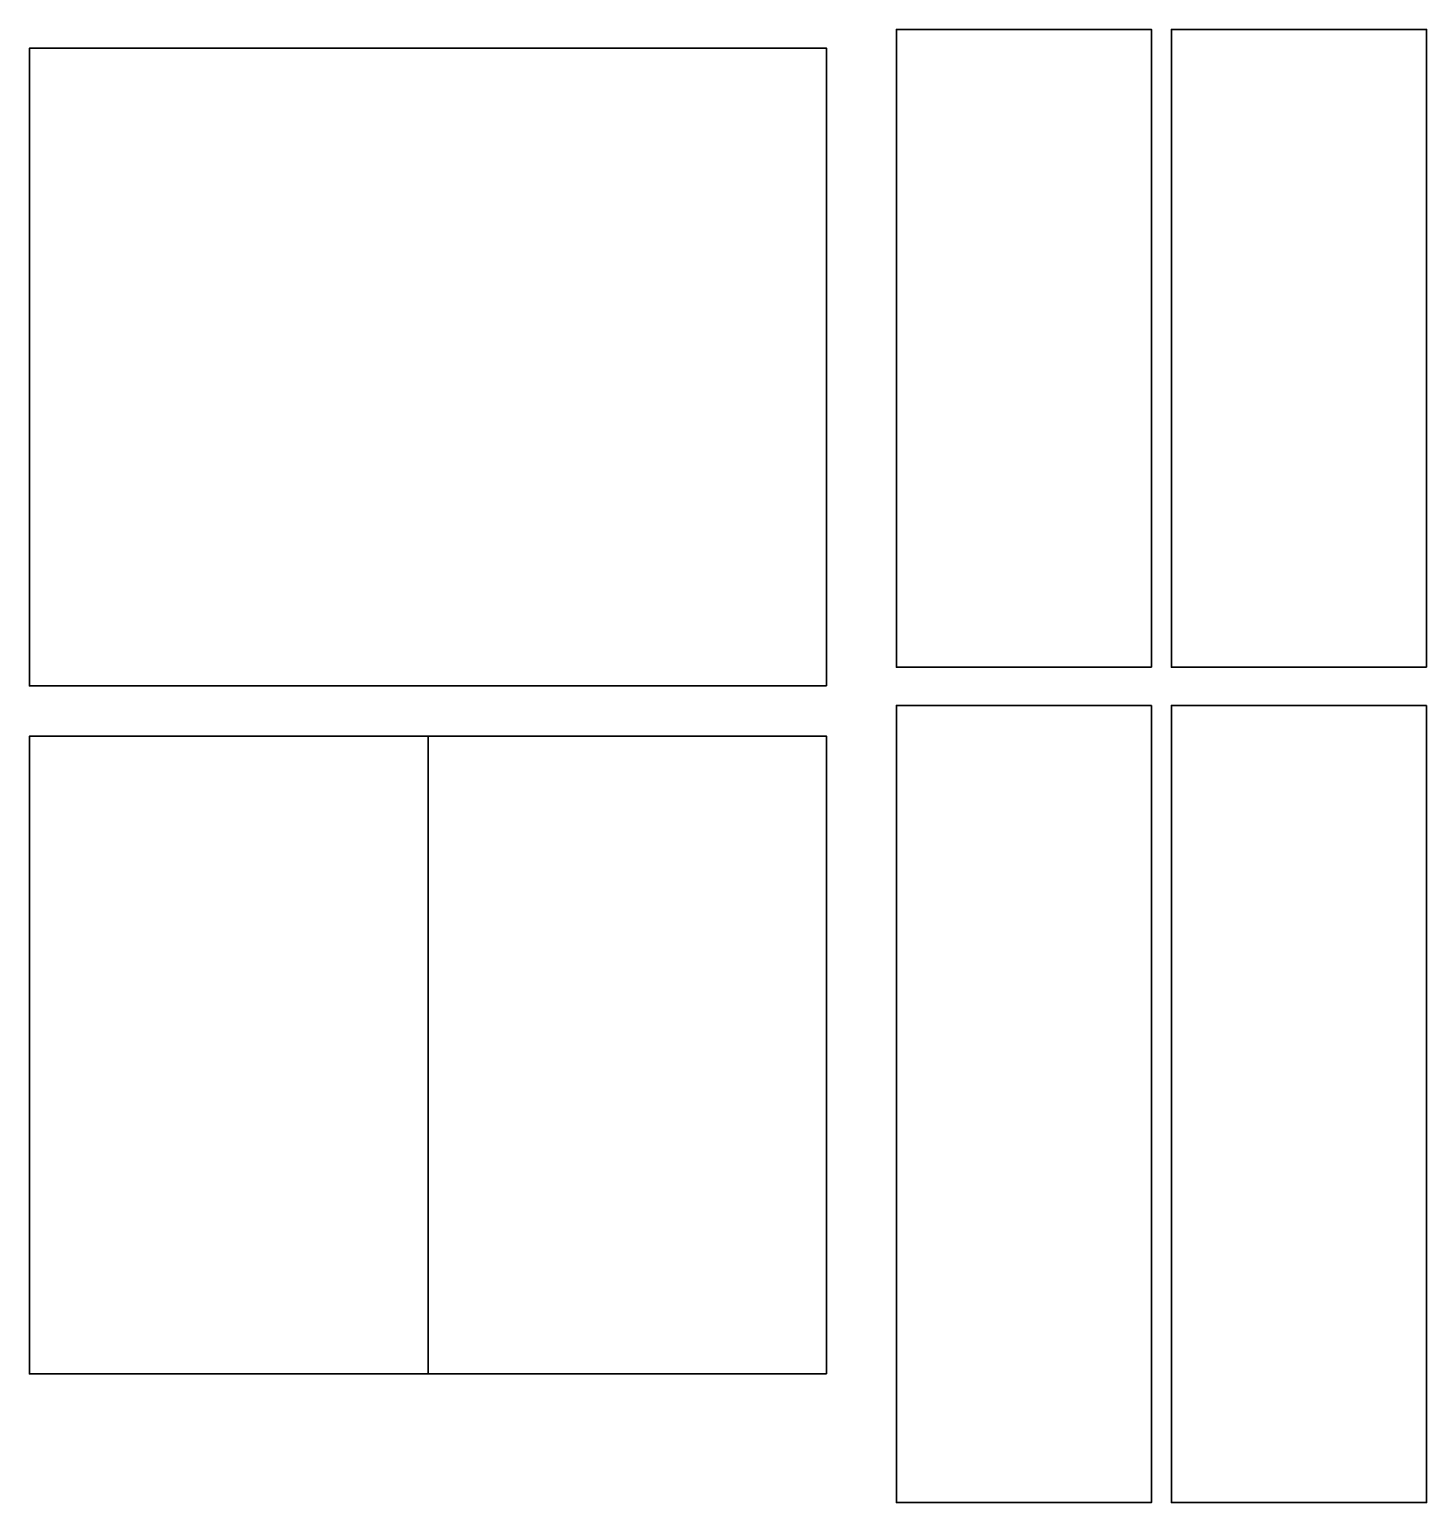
# Model space of a CAD drawing. Header units: millimetres. Extents: x 41 to 479, y 20 to 482.
import ezdxf

# ---------------------------------------------------------------- set-up
doc = ezdxf.new("R2010")
doc.units = ezdxf.units.MM
doc.header["$MEASUREMENT"] = 0
doc.layers.add('Layer 1', color=7, linetype='Continuous', lineweight=0)

msp = doc.modelspace()

# ---------------------------------------------------------------- linework, layer by layer
at = {"layer": 'Layer 1', "color": 240, "lineweight": 35, "true_color": 0xec2027}
msp.add_line((166.33, 260.76), (166.33, 60.76), dxfattribs=at)
for points in [[(393.21, 282.42), (313.21, 282.42), (313.21, 482.42), (393.21, 482.42)], [(479.49, 282.42), (399.49, 282.42), (399.49, 482.42), (479.49, 482.42)], [(291.33, 276.53), (41.33, 276.53), (41.33, 476.53), (291.33, 476.53)], [(393.21, 270.44), (393.21, 20.44), (313.21, 20.44), (313.21, 270.44)], [(479.49, 270.44), (479.49, 20.44), (399.49, 20.44), (399.49, 270.44)], [(291.33, 60.76), (41.33, 60.76), (41.33, 260.76), (291.33, 260.76)]]:
    msp.add_lwpolyline(points, close=True, dxfattribs=at)

doc.saveas('drawing.dxf')
